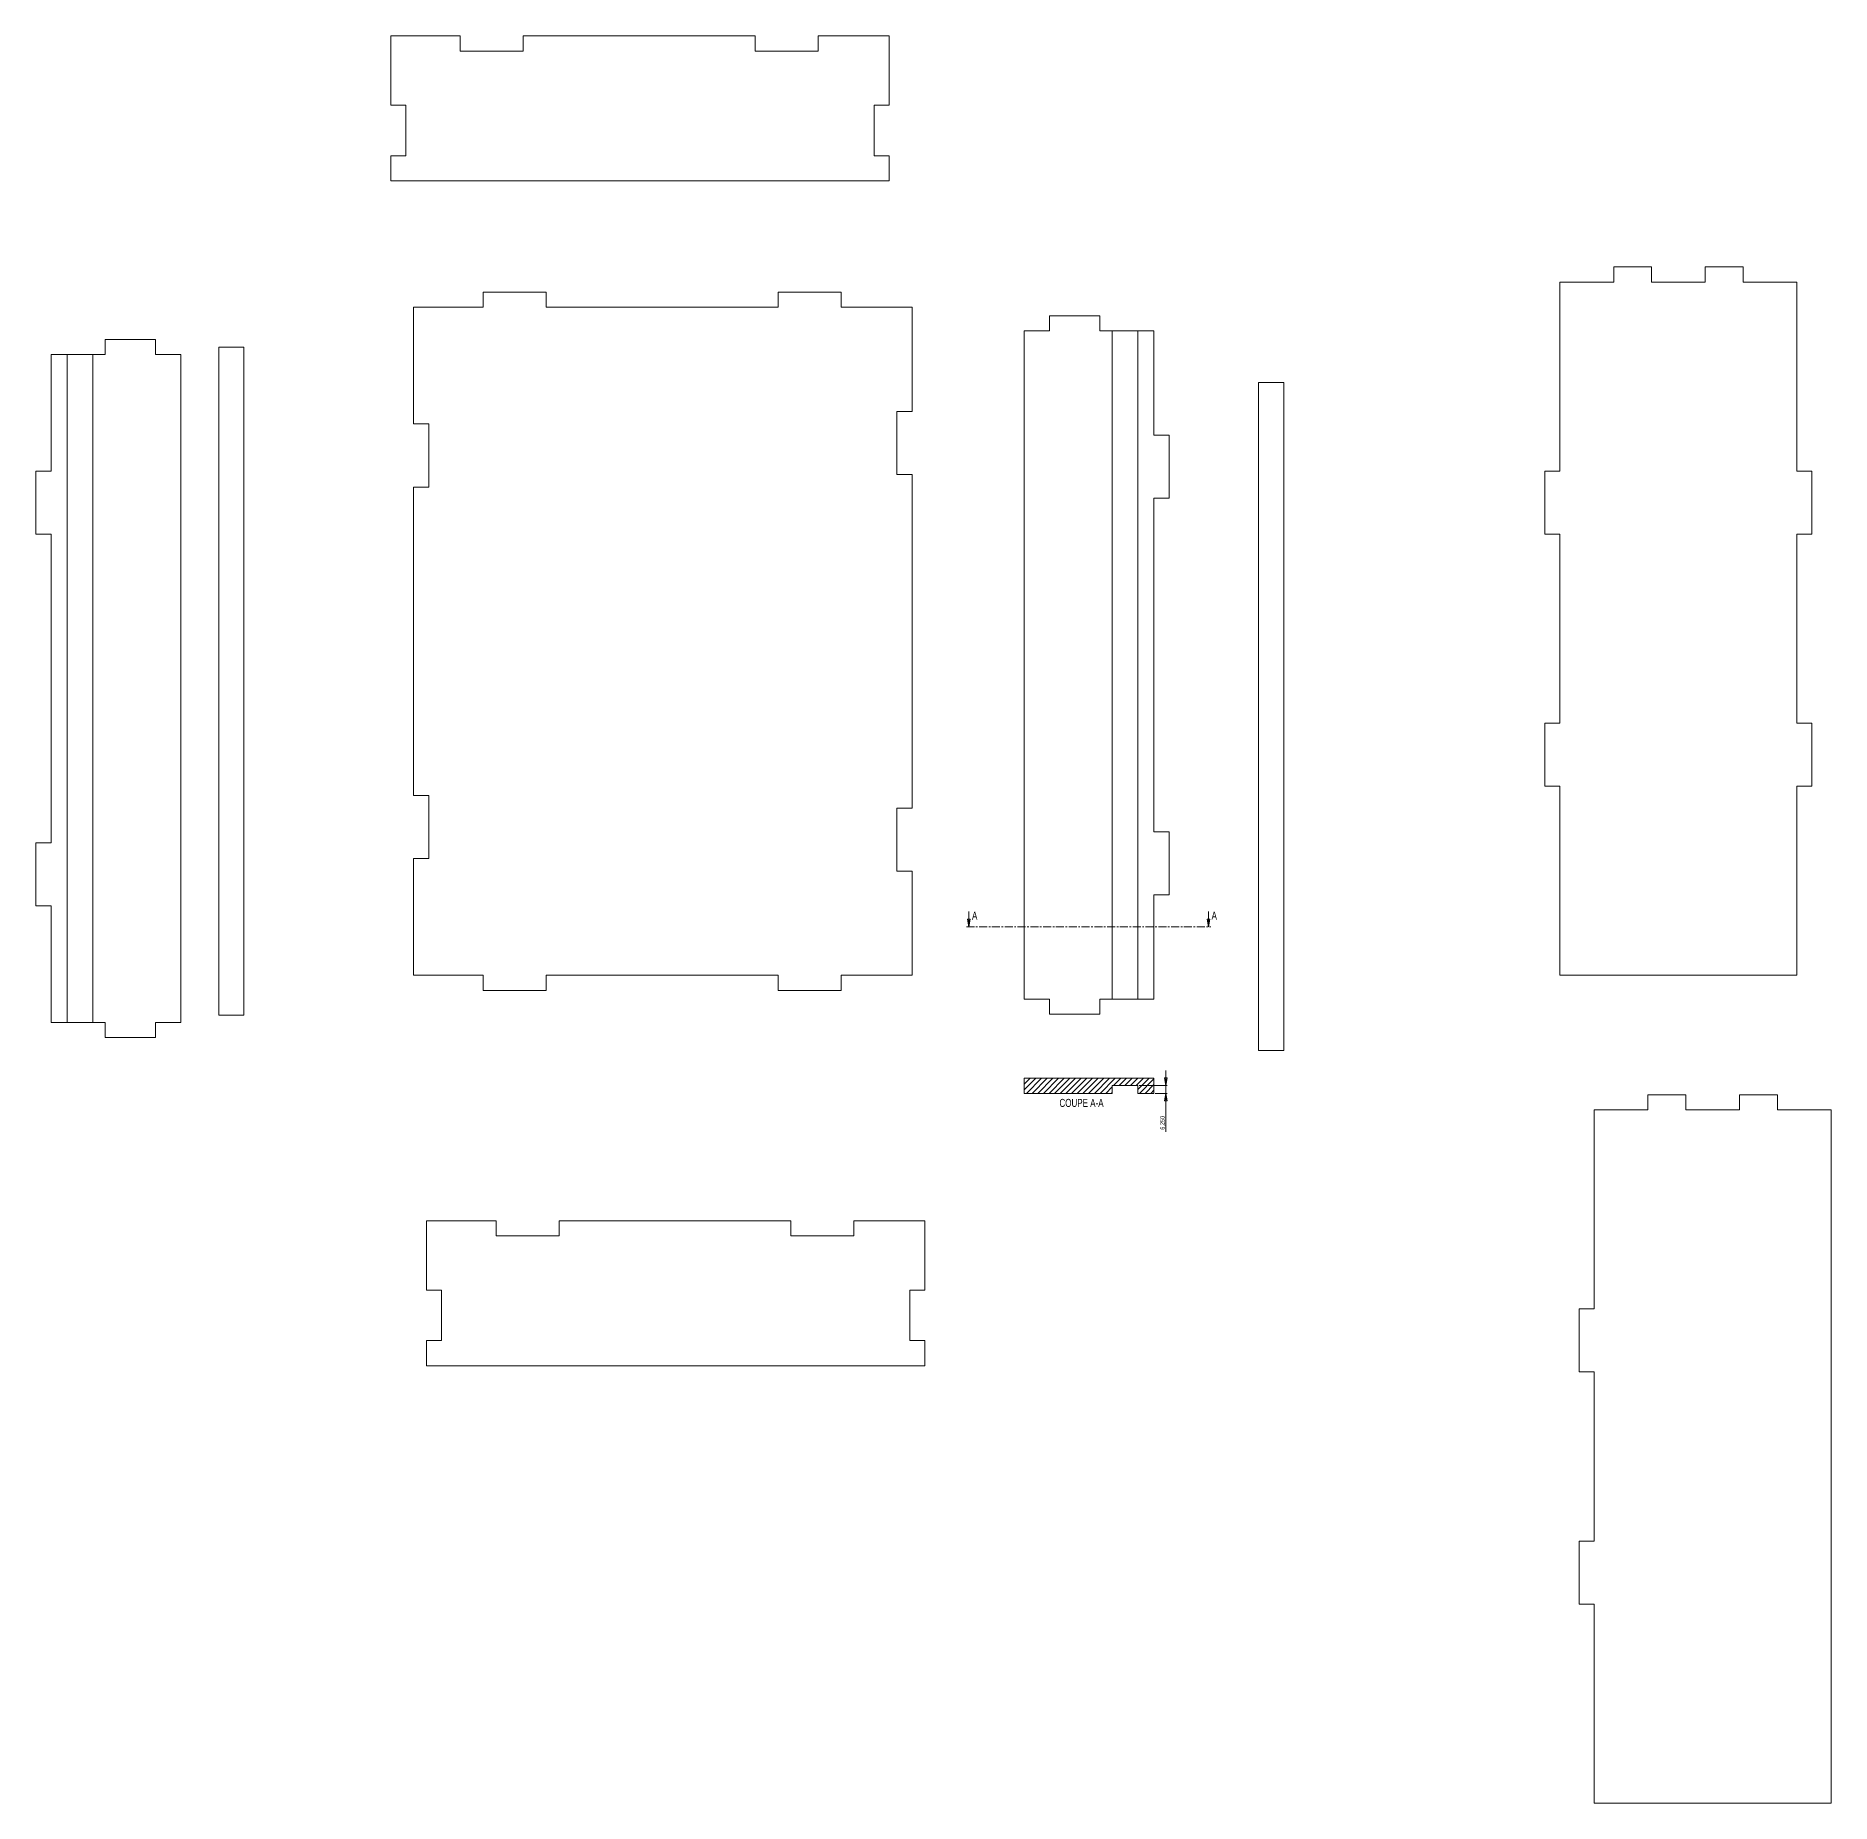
# Model space of a CAD drawing. Header units: millimetres. Extents: x -5350 to 9947, y -2228 to 2522.
# Drawn here: x -1242 to 183, y -1097 to 305 of the extents above; entities that cross this region are included whole.
import ezdxf

# ---------------------------------------------------------------- set-up
doc = ezdxf.new("R2010")
doc.units = ezdxf.units.MM
doc.linetypes.add('CENTER', pattern=[10.16, 6.35, -1.27, 1.27, -1.27])
doc.styles.add('SLDTEXTSTYLE0', font='TXT', dxfattribs={"width": 0.75})
doc.dimstyles.new('SLDDIMSTYLE0', dxfattribs={"dimtxt": 3.5, "dimasz": 6, "dimexe": 0, "dimexo": 0.0625, "dimgap": 0.875, "dimtad": 1, "dimtoh": 1, "dimrnd": 1e-09, "dimzin": 12, "dimdsep": 46, "dimtxsty": 'SLDTEXTSTYLE0', "dimblk1": 'CLOSED', "dimblk2": 'CLOSED', "dimsah": 1, "dimcen": 0.09, "dimadec": 0, "dimazin": 0, "dimtfac": 1, "dimtofl": 0, "dimtmove": 0, "dimatfit": 3, "dimldrblk": 'CLOSED', "dimfxl": 1, "dimtolj": 1, "dimtzin": 12, "dimarcsym": 0})

# ---------------------------------------------------------------- blocks, each defined once
blk = doc.blocks.new('_CLOSED')
at = {"color": 0, "linetype": 'ByBlock', "lineweight": -2}
for p, q in [((-1, 0.166667), (0, 0)), ((-1, 0.166667), (-1, -0.166667)), ((0, 0), (-1, -0.166667)), ((0, 0), (-1, 0))]:
    blk.add_line(p, q, dxfattribs=at)
blk = doc.blocks.new('SW_HATCH_0')
at = {"color": 0, "linetype": 'Continuous', "lineweight": 0}
for p, q in [((0, 0), (0.3, 0.3)), ((0, -4.5), (4.8, 0.3)), ((0, -9), (9.3, 0.3)), ((1.8, -11.7), (13.8, 0.3)), ((6.3, -11.7), (18.3, 0.3)), ((10.8, -11.7), (22.8, 0.3)), ((15.3, -11.7), (27.3, 0.3)), ((19.8, -11.7), (31.8, 0.3)), ((24.2, -11.7), (36.2, 0.3)), ((28.7, -11.7), (40.7, 0.3)), ((33.2, -11.7), (45.2, 0.3)), ((37.7, -11.7), (49.7, 0.3)), ((42.2, -11.7), (54.2, 0.3)), ((46.7, -11.7), (58.7, 0.3)), ((51.2, -11.7), (63.2, 0.3)), ((55.7, -11.7), (67.7, 0.3)), ((60.2, -11.7), (72.2, 0.3)), ((70.9, -5.4), (76.7, 0.3)), ((75.4, -5.4), (81.1, 0.3)), ((79.9, -5.4), (85.6, 0.3)), ((84.4, -5.4), (90.1, 0.3)), ((88.9, -5.4), (94.6, 0.3)), ((90.3, -8.5), (99.1, 0.3)), ((64.7, -11.7), (69.8, -6.5)), ((69.1, -11.7), (69.8, -11)), ((91.6, -11.7), (103, -0.2)), ((96.1, -11.7), (103, -4.7)), ((100.6, -11.7), (103, -9.2))]:
    blk.add_line(p, q, dxfattribs=at)
blk = doc.blocks.new('*D3')
at = {"color": 7, "linetype": 'Continuous', "lineweight": 0}
for p, q in [((-345, -528.1), (-345, -516.1)), ((-366.2, -528.1), (-344, -528.1)), ((-353.4, -534.4), (-344, -534.4)), ((-345, -528.1), (-345, -534.4)), ((-345, -534.4), (-345, -564.8))]:
    blk.add_line(p, q, dxfattribs=at)
at = {"color": 7, "linetype": 'Continuous', "lineweight": 0, "xscale": 6, "yscale": 6}
for p, rotation in [((-345, -528.1, 546.3), 270), ((-345, -534.4, 546.3), 90)]:
    blk.add_blockref('_CLOSED', p, dxfattribs=dict(at, rotation=rotation))
at = {"color": 7, "linetype": 'Continuous', "lineweight": 0, "insert": (-349.5, -563.2), "char_height": 3.5, "attachment_point": 1, "rotation": 90, "style": 'SLDTEXTSTYLE0'}
blk.add_mtext('6,250', dxfattribs=at)

msp = doc.modelspace()

# ---------------------------------------------------------------- linework, layer by layer
at = {"color": 7, "linetype": 'Continuous', "lineweight": 15}
for p, q in [((-960.157, 304.6), (-960.157, 249.559)), ((-904.956, 304.6), (-960.157, 304.6)), ((-904.956, 292.6), (-904.956, 304.6)), ((-670.894, 304.6), (-854.956, 304.6)), ((-854.956, 292.6), (-854.956, 304.6)), ((-670.894, 292.6), (-670.894, 304.6)), ((-620.894, 292.6), (-620.894, 304.6)), ((-564.508, 304.6), (-620.894, 304.6)), ((-564.508, 249.559), (-564.508, 304.6)), ((-904.956, 292.6), (-854.956, 292.6)), ((-670.894, 292.6), (-620.894, 292.6)), ((-948.157, 249.559), (-960.157, 249.559)), ((-948.157, 209.559), (-948.157, 249.559)), ((-564.508, 249.559), (-576.508, 249.559)), ((-576.508, 249.559), (-576.508, 209.559)), ((-960.157, 209.559), (-960.157, 189.559)), ((-960.157, 209.559), (-948.157, 209.559)), ((-576.508, 209.559), (-564.508, 209.559)), ((-564.508, 189.559), (-564.508, 209.559)), ((-960.157, 189.559), (-564.508, 189.559)), ((10.453, 121.344), (10.453, 109.344)), ((40.453, 121.344), (10.453, 121.344)), ((40.453, 121.344), (40.453, 109.344)), ((83.12, 121.344), (83.12, 109.344)), ((113.12, 121.344), (83.12, 121.344)), ((113.12, 121.344), (113.12, 109.344)), ((-886.836, 101.344), (-836.836, 101.344)), ((-886.836, 89.344), (-886.836, 101.344)), ((-836.836, 101.344), (-836.836, 89.344)), ((-652.775, 89.344), (-652.775, 101.344)), ((-652.775, 101.344), (-602.775, 101.344)), ((-602.775, 101.344), (-602.775, 89.344)), ((-32.214, -40.656), (-32.214, 109.344)), ((10.453, 109.344), (-32.214, 109.344)), ((83.12, 109.344), (40.453, 109.344)), ((155.786, 109.344), (113.12, 109.344)), ((155.786, -40.656), (155.786, 109.344)), ((-942.038, 89.344), (-942.038, -3.293)), ((-886.836, 89.344), (-942.038, 89.344)), ((-652.775, 89.344), (-836.836, 89.344)), ((-546.389, 89.344), (-602.775, 89.344)), ((-546.389, 89.344), (-546.389, 6.672)), ((-437.468, 82.51), (-437.468, 70.51)), ((-397.468, 82.51), (-437.468, 82.51)), ((-397.468, 70.51), (-397.468, 82.51)), ((-1186.739, 63.845), (-1186.739, 51.845)), ((-1146.739, 63.845), (-1186.739, 63.845)), ((-1146.739, 51.845), (-1146.739, 63.845)), ((-1076.705, 57.619), (-1096.705, 57.619)), ((-1096.705, 57.619), (-1096.705, -472.381)), ((-1076.705, 57.619), (-1076.705, -472.381)), ((-457.468, 70.51), (-457.468, -459.49)), ((-437.468, 70.51), (-457.468, 70.51)), ((-387.677, 70.51), (-397.468, 70.51)), ((-387.677, 70.51), (-387.677, -459.49)), ((-367.177, 70.51), (-387.677, 70.51)), ((-367.177, 70.51), (-367.177, -459.49)), ((-354.427, 70.51), (-367.177, 70.51)), ((-354.427, 70.51), (-354.427, -12.162)), ((-1229.78, 51.845), (-1229.78, -40.793)), ((-1217.03, 51.845), (-1229.78, 51.845)), ((-1217.03, 51.845), (-1217.03, -478.155)), ((-1196.53, 51.845), (-1217.03, 51.845)), ((-1196.53, 51.845), (-1196.53, -478.155)), ((-1186.739, 51.845), (-1196.53, 51.845)), ((-1126.739, 51.845), (-1146.739, 51.845)), ((-1126.739, 51.845), (-1126.739, -478.155)), ((-271.354, 29.759), (-271.354, -500.241)), ((-251.354, 29.759), (-271.354, 29.759)), ((-251.354, 29.759), (-251.354, -500.241)), ((-558.389, -43.328), (-558.389, 6.672)), ((-558.389, 6.672), (-546.389, 6.672)), ((-942.038, -3.293), (-930.038, -3.293)), ((-930.038, -3.293), (-930.038, -53.293)), ((-354.427, -12.162), (-342.427, -12.162)), ((-342.427, -12.162), (-342.427, -62.162)), ((-1241.78, -90.793), (-1241.78, -40.793)), ((-1229.78, -40.793), (-1241.78, -40.793)), ((-44.213, -40.656), (-44.213, -90.656)), ((-44.213, -40.656), (-32.214, -40.656)), ((155.786, -40.656), (167.787, -40.656)), ((167.787, -40.656), (167.787, -90.656)), ((-942.038, -53.293), (-942.038, -298.019)), ((-930.038, -53.293), (-942.038, -53.293)), ((-546.389, -43.328), (-558.389, -43.328)), ((-546.389, -43.328), (-546.389, -307.983)), ((-354.427, -62.162), (-342.427, -62.162)), ((-354.427, -62.162), (-354.427, -326.817)), ((-1229.78, -90.793), (-1241.78, -90.793)), ((-1229.78, -90.793), (-1229.78, -335.518)), ((-44.213, -90.656), (-32.214, -90.656)), ((-32.214, -240.656), (-32.214, -90.656)), ((155.786, -90.656), (167.787, -90.656)), ((155.786, -240.656), (155.786, -90.656)), ((-44.213, -240.656), (-44.213, -290.656)), ((-44.213, -240.656), (-32.214, -240.656)), ((155.786, -240.656), (167.787, -240.656)), ((167.787, -240.656), (167.787, -290.656)), ((-942.038, -298.019), (-930.038, -298.019)), ((-930.038, -298.019), (-930.038, -348.019)), ((-44.213, -290.656), (-32.214, -290.656)), ((-32.214, -440.656), (-32.214, -290.656)), ((155.786, -290.656), (167.787, -290.656)), ((155.786, -440.656), (155.786, -290.656)), ((-558.389, -307.983), (-546.389, -307.983)), ((-558.389, -357.983), (-558.389, -307.983)), ((-354.427, -326.817), (-342.427, -326.817)), ((-342.427, -326.817), (-342.427, -376.817)), ((-1241.78, -385.518), (-1241.78, -335.518)), ((-1229.78, -335.518), (-1241.78, -335.518)), ((-942.038, -348.019), (-942.038, -440.656)), ((-930.038, -348.019), (-942.038, -348.019)), ((-546.389, -357.983), (-558.389, -357.983)), ((-546.389, -357.983), (-546.389, -440.656)), ((-354.427, -376.817), (-342.427, -376.817)), ((-354.427, -376.817), (-354.427, -459.49)), ((-1229.78, -385.518), (-1241.78, -385.518)), ((-1229.78, -385.518), (-1229.78, -478.155)), ((-886.836, -440.656), (-942.038, -440.656)), ((-886.836, -452.656), (-886.836, -440.656)), ((-652.775, -440.656), (-836.836, -440.656)), ((-836.836, -440.656), (-836.836, -452.656)), ((-652.775, -452.656), (-652.775, -440.656)), ((-546.389, -440.656), (-602.775, -440.656)), ((-602.775, -440.656), (-602.775, -452.656)), ((155.786, -440.656), (-32.214, -440.656)), ((-836.836, -452.656), (-886.836, -452.656)), ((-602.775, -452.656), (-652.775, -452.656)), ((-437.468, -459.49), (-457.468, -459.49)), ((-437.468, -459.49), (-437.468, -471.49)), ((-387.677, -459.49), (-397.468, -459.49)), ((-397.468, -471.49), (-397.468, -459.49)), ((-367.177, -459.49), (-387.677, -459.49)), ((-354.427, -459.49), (-367.177, -459.49)), ((-1217.03, -478.155), (-1229.78, -478.155)), ((-1196.53, -478.155), (-1217.03, -478.155)), ((-1186.739, -478.155), (-1196.53, -478.155)), ((-1186.739, -478.155), (-1186.739, -490.155)), ((-1126.739, -478.155), (-1146.739, -478.155)), ((-1146.739, -490.155), (-1146.739, -478.155)), ((-1076.705, -472.381), (-1096.705, -472.381)), ((-437.468, -471.49), (-397.468, -471.49)), ((-1186.739, -490.155), (-1146.739, -490.155)), ((-251.354, -500.241), (-271.354, -500.241)), ((-457.468, -522.351), (-457.468, -534.351)), ((-354.427, -522.351), (-457.468, -522.351)), ((-354.427, -534.351), (-354.427, -522.351)), ((-457.468, -534.351), (-387.677, -534.351)), ((-387.677, -528.101), (-367.177, -528.101)), ((-387.677, -534.351), (-387.677, -528.101)), ((-367.177, -528.101), (-367.177, -534.351)), ((-367.177, -534.351), (-354.427, -534.351)), ((37.619, -535.433), (37.619, -547.433)), ((67.619, -535.433), (37.619, -535.433)), ((67.619, -535.433), (67.619, -547.433)), ((110.286, -535.433), (110.286, -547.433)), ((140.286, -535.433), (110.286, -535.433)), ((140.286, -535.433), (140.286, -547.433)), ((-5.048, -705.362), (-5.048, -547.433)), ((37.619, -547.433), (-5.048, -547.433)), ((110.286, -547.433), (67.619, -547.433)), ((182.952, -547.433), (140.286, -547.433)), ((182.952, -1097.433), (182.952, -547.433)), ((-931.831, -635.444), (-876.63, -635.444)), ((-931.831, -690.485), (-931.831, -635.444)), ((-876.63, -647.444), (-876.63, -635.444)), ((-826.63, -635.444), (-642.568, -635.444)), ((-826.63, -647.444), (-826.63, -635.444)), ((-642.568, -647.444), (-642.568, -635.444)), ((-592.568, -635.444), (-536.182, -635.444)), ((-592.568, -647.444), (-592.568, -635.444)), ((-536.182, -635.444), (-536.182, -690.485)), ((-876.63, -647.444), (-826.63, -647.444)), ((-642.568, -647.444), (-592.568, -647.444)), ((-931.831, -690.485), (-919.831, -690.485)), ((-919.831, -690.485), (-919.831, -730.485)), ((-548.182, -730.485), (-548.182, -690.485)), ((-548.182, -690.485), (-536.182, -690.485)), ((-17.048, -705.362), (-17.048, -755.362)), ((-17.048, -705.362), (-5.048, -705.362)), ((-919.831, -730.485), (-931.831, -730.485)), ((-931.831, -750.485), (-931.831, -730.485)), ((-536.182, -730.485), (-548.182, -730.485)), ((-536.182, -730.485), (-536.182, -750.485)), ((-536.182, -750.485), (-931.831, -750.485)), ((-17.048, -755.362), (-5.048, -755.362)), ((-5.048, -889.503), (-5.048, -755.362)), ((-17.048, -889.503), (-17.048, -939.503)), ((-17.048, -889.503), (-5.048, -889.503)), ((-17.048, -939.503), (-5.048, -939.503)), ((-5.048, -1097.433), (-5.048, -939.503)), ((182.952, -1097.433), (-5.048, -1097.433))]:
    msp.add_line(p, q, dxfattribs=at)
at = {"color": 7, "linetype": 'Continuous', "lineweight": 0}
for p, q in [((-501.33, -390.152), (-501.33, -402.152)), ((-311.22, -390.152), (-311.22, -402.152))]:
    msp.add_line(p, q, dxfattribs=at)
at = {"color": 7, "linetype": 'CENTER', "lineweight": 0}
msp.add_line((-503.33, -402.152), (-309.22, -402.152), dxfattribs=at)

# ---------------------------------------------------------------- block references
at = {"color": 7, "linetype": 'Continuous', "lineweight": 0, "xscale": 6, "yscale": 6, "rotation": 270}
for p in [(-501.33, -402.152), (-311.22, -402.152)]:
    msp.add_blockref('_CLOSED', p, dxfattribs=at)
at = {"color": 7, "linetype": 'Continuous', "lineweight": 0}
msp.add_blockref('SW_HATCH_0', (-457.468, -522.675), dxfattribs=at)

# ---------------------------------------------------------------- texts
at = {"color": 7, "linetype": 'Continuous', "char_height": 6.35, "attachment_point": 1, "style": 'SLDTEXTSTYLE0'}
for insert in [(-498.843, -390.152), (-308.733, -390.152)]:
    msp.add_mtext('A', dxfattribs=dict(at, insert=insert))
at = {"color": 7, "linetype": 'Continuous', "lineweight": 0, "insert": (-429.456, -538.751), "char_height": 6.35, "attachment_point": 1, "style": 'SLDTEXTSTYLE0'}
msp.add_mtext('COUPE A-A', dxfattribs=at)

# ---------------------------------------------------------------- dimensions: what is measured, and where the dimension line sits
at = {"color": 7, "linetype": 'Continuous', "lineweight": 0}
dim = msp.add_linear_dim(base=(-344.989, -534.351), p1=(-367.177, -528.101), p2=(-354.427, -534.351), angle=90, dimstyle='SLDDIMSTYLE0', dxfattribs=at)
dim.commit()
dim.dimension.update_dxf_attribs({"geometry": '*D3', "text_midpoint": (-344.989, -557.363), "dimtype": 160})

doc.saveas('drawing.dxf')
